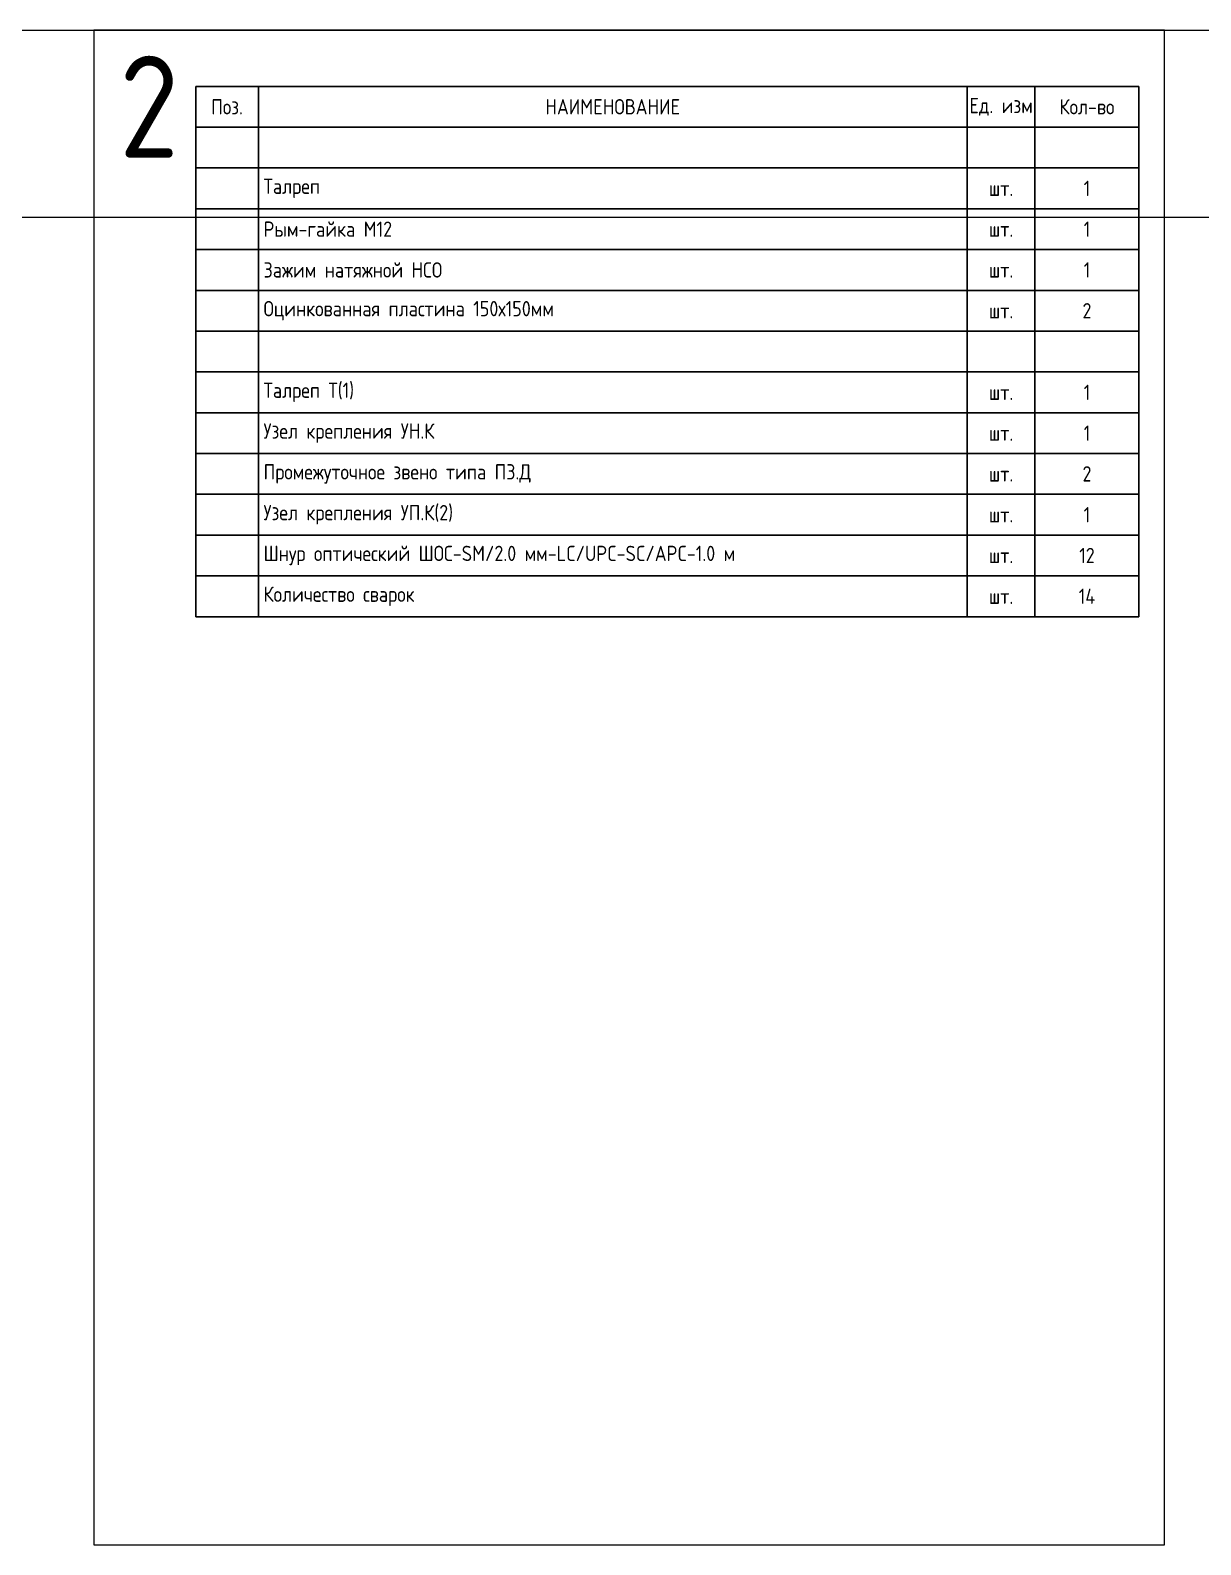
# Model space of a CAD drawing. Header units: millimetres. Extents: x -2983 to 1969, y -817 to 3427.
# Drawn here: x -2157.6 to -1928.1, y 2658 to 2955 of the extents above; entities that cross this region are included whole.
import ezdxf

# ---------------------------------------------------------------- set-up
doc = ezdxf.new("R2010")
doc.units = ezdxf.units.MM
doc.layers.add('ВЭ', color=1, linetype='Continuous')
doc.styles.add('мой', font='GOST_Common.ttf', dxfattribs={"width": 0.9, "height": 3})

# ---------------------------------------------------------------- blocks, each defined once
blk = doc.blocks.new('*T5')
at = {"layer": 'Defpoints', "color": 8, "linetype": 'ByBlock', "lineweight": 0, "transparency": 16777216}
for p, q in [((0, 0), (4356, 0)), ((0, 0), (0, -36.67)), ((242, 0), (242, -36.67)), ((484, 0), (484, -36.67)), ((726, 0), (726, -36.67)), ((968, 0), (968, -36.67)), ((1210, 0), (1210, -36.67)), ((1452, 0), (1452, -36.67)), ((1694, 0), (1694, -36.67)), ((1936, 0), (1936, -36.67)), ((2178, 0), (2178, -36.67)), ((2420, 0), (2420, -36.67)), ((2662, 0), (2662, -36.67)), ((2904, 0), (2904, -36.67)), ((3146, 0), (3146, -36.67)), ((3388, 0), (3388, -36.67)), ((3630, 0), (3630, -36.67)), ((3872, 0), (3872, -36.67)), ((4114, 0), (4114, -36.67)), ((4356, 0), (4356, -36.67)), ((0, -36.67), (4356, -36.67))]:
    blk.add_line(p, q, dxfattribs=at)
at = {"layer": 'Defpoints', "color": 5, "linetype": 'Continuous', "lineweight": 0, "transparency": 16777216, "char_height": 20, "width": 232, "attachment_point": 1, "style": 'мой'}
for s, insert in [('1', (5, -5)), ('2', (247, -5)), ('3', (489, -5)), ('4', (731, -5)), ('5', (973, -5)), ('6', (1215, -5)), ('7', (1457, -5)), ('8', (1699, -5)), ('9', (1941, -5)), ('10', (2183, -5)), ('11', (2425, -5)), ('12', (2667, -5)), ('13', (2909, -5)), ('14', (3151, -5)), ('15', (3393, -5)), ('16', (3635, -5)), ('17', (3877, -5)), ('18', (4119, -5))]:
    blk.add_mtext(s, dxfattribs=dict(at, insert=insert))
blk = doc.blocks.new('*U3')
at = {"layer": 'ВЭ', "color": 250, "linetype": 'ByBlock', "lineweight": 18}
blk.add_lwpolyline([(-105, -148.5), (105, -148.5), (105, 148.5), (-105, 148.5), (-105, -148.5)], dxfattribs=at)
blk = doc.blocks.new('*U4')
at = {"layer": 'Defpoints', "color": 0, "linetype": 'ByBlock', "lineweight": -2, "transparency": 16777216}
blk.add_blockref('*U3', (242, 0), dxfattribs=at)
blk = doc.blocks.new('*T22')
at = {"color": 0, "linetype": 'ByBlock', "lineweight": -2, "transparency": 16777216}
for p, q in [((0, 0), (185, 0)), ((0, 0), (0, -104)), ((12.31, 0), (12.31, -104)), ((151.31, 0), (151.31, -104)), ((164.61, 0), (164.61, -104)), ((185, 0), (185, -104)), ((0, -8), (185, -8)), ((0, -16), (185, -16)), ((0, -24), (185, -24)), ((0, -32), (185, -32)), ((0, -40), (185, -40)), ((0, -48), (185, -48)), ((0, -56), (185, -56)), ((0, -64), (185, -64)), ((0, -72), (185, -72)), ((0, -80), (185, -80)), ((0, -88), (185, -88)), ((0, -96), (185, -96)), ((0, -104), (185, -104))]:
    blk.add_line(p, q, dxfattribs=at)
at = {"color": 0, "linetype": 'Continuous', "lineweight": 18, "transparency": 16777216, "char_height": 3, "style": 'мой'}
for s, insert, width, attachment_point in [('Поз.', (6.15, -4), 12.3052, 5), ('НАИМЕНОВАНИЕ', (81.81, -4), 138.9985, 5), ('Ед. изм', (157.96, -4), 13.3052, 5), ('Кол-во', (174.81, -4), 20.3851, 5), ('Талреп', (13.31, -20), 137, 4), ('шт.', (157.96, -20), 11.3067, 5), ('1', (174.81, -20), 18.3866, 5), ('Рым-гайка М12', (13.31, -28), 137, 4), ('1', (174.81, -28), 18.3866, 5), ('шт.', (157.96, -28), 11.3067, 5), ('Зажим натяжной НСО', (13.31, -36), 137, 4), ('шт.', (157.96, -36), 11.3067, 5), ('1', (174.81, -36), 18.3866, 5), ('Оцинкованная пластина 150х150мм', (13.31, -44), 137, 4), ('шт.', (157.96, -44), 11.3067, 5), ('2', (174.81, -44), 18.3866, 5), ('Талреп Т(1)', (13.31, -60), 137, 4), ('шт.', (157.96, -60), 11.3067, 5), ('1', (174.81, -60), 18.3866, 5), ('Узел крепления УН.К\\P', (13.31, -68), 137, 4), ('шт.', (157.96, -68), 11.3067, 5), ('1', (174.81, -68), 18.3866, 5), ('Промежуточное звено типа ПЗ.Д\\P', (13.31, -76), 137, 4), ('шт.', (157.96, -76), 11.3067, 5), ('2', (174.81, -76), 18.3866, 5), ('Узел крепления УП.К(2)', (13.31, -84), 137, 4), ('1', (174.81, -84), 18.3866, 5), ('шт.', (157.96, -84), 11.3067, 5), ('Шнур оптический ШОС-SM/2.0 мм-LC/UPC-SC/APC-1.0 м', (13.31, -92), 137, 4), ('шт.', (157.96, -92), 11.3067, 5), ('12', (174.81, -92), 18.3866, 5), ('Количество сварок', (13.31, -100), 137, 4), ('шт.', (157.96, -100), 11.3067, 5), ('14', (174.81, -100), 18.3866, 5)]:
    blk.add_mtext(s, dxfattribs=dict(at, insert=insert, width=width, attachment_point=attachment_point))

msp = doc.modelspace()

# ---------------------------------------------------------------- block references
for name, p in [('*T5', (-2387.167, 2954.992)), ('*T22', (-2125.167, 2943.992))]:
    msp.add_blockref(name, p)
at = {"layer": 'Defpoints'}
msp.add_blockref('*U4', (-2282.167, 2806.492), dxfattribs=at)

doc.saveas('drawing.dxf')
